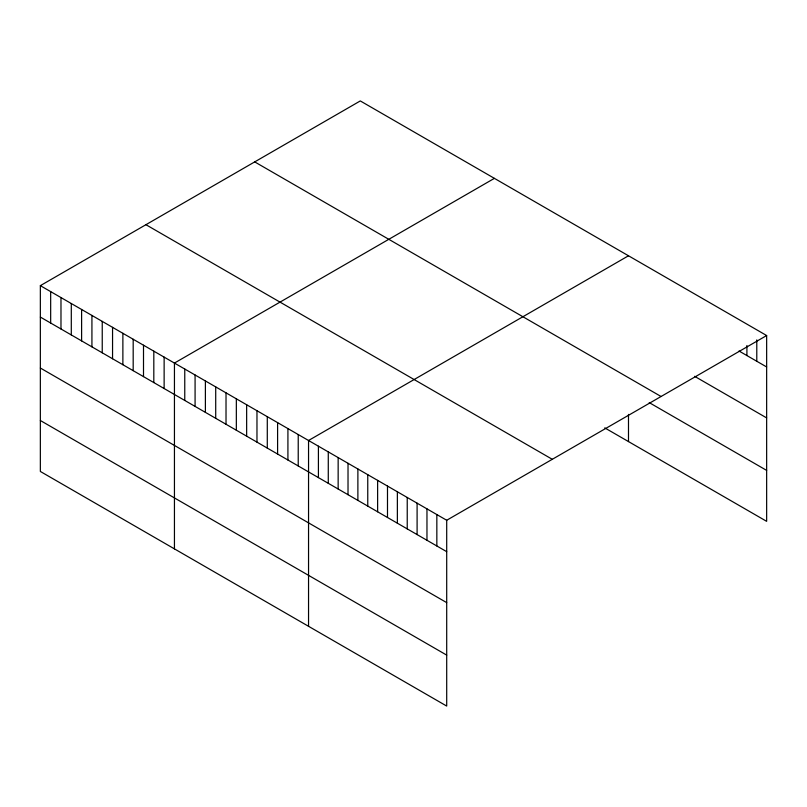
<?xml version="1.0" encoding="UTF-8"?>
<svg xmlns="http://www.w3.org/2000/svg" width="807" height="807" viewBox="0 0 807 807"><rect width="100%" height="100%" fill="white"/><g stroke="black" fill="none" stroke-linecap="round" stroke-linejoin="round"><path stroke-width="1.21" d="M40.35 285.658L446.705 520.263L446.705 706.064L40.35 471.459L40.35 285.658L360.295 100.936L766.65 335.541L766.65 521.342L604.766 427.881M494.388 178.357L174.443 363.069L174.443 548.881M628.492 255.779L308.546 440.491L308.546 626.303M446.705 520.263L766.65 335.541M739.02 351.005L766.65 366.963M694.605 376.314L766.65 417.905M254.709 161.894L661.064 396.499M649.211 402.602L766.65 470.4M145.936 224.699L552.291 459.304M40.35 317.07L446.705 551.675M40.35 368.022L446.705 602.627M40.35 420.508L446.705 655.113M756.784 339.898L756.784 361.264M746.909 345.507L746.909 355.564M628.492 414.405L628.492 441.58M436.839 514.563L436.839 545.976M426.964 508.864L426.964 540.287M417.098 503.165L417.098 534.587M407.232 497.465L407.232 528.888M397.367 491.776L397.367 523.188M387.491 486.076L387.491 517.489M377.626 480.377L377.626 511.789M367.76 474.677L367.76 506.1M357.884 468.978L357.884 500.401M348.019 463.289L348.019 494.701M338.153 457.589L338.153 489.002M328.278 451.89L328.278 483.302M318.412 446.19L318.412 477.613M298.227 434.539L298.227 465.952M287.917 428.588L287.917 460M277.598 422.626L277.598 454.048M267.288 416.674L267.288 448.087M256.969 410.713L256.969 442.135M246.649 404.761L246.649 436.183M236.34 398.809L236.34 430.222M226.021 392.848L226.021 424.27M215.711 386.896L215.711 418.308M205.392 380.944L205.392 412.357M195.082 374.983L195.082 406.405M184.763 369.031L184.763 400.443M164.134 357.118L164.134 388.54M153.814 351.166L153.814 382.579M143.505 345.204L143.505 376.627M133.185 339.253L133.185 370.665M122.876 333.301L122.876 364.714M112.556 327.339L112.556 358.762M102.237 321.388L102.237 352.8M91.927 315.426L91.927 346.849M81.608 309.474L81.608 340.897M71.298 303.523L71.298 334.935M60.979 297.561L60.979 328.984M50.67 291.609L50.67 323.022"/></g></svg>
